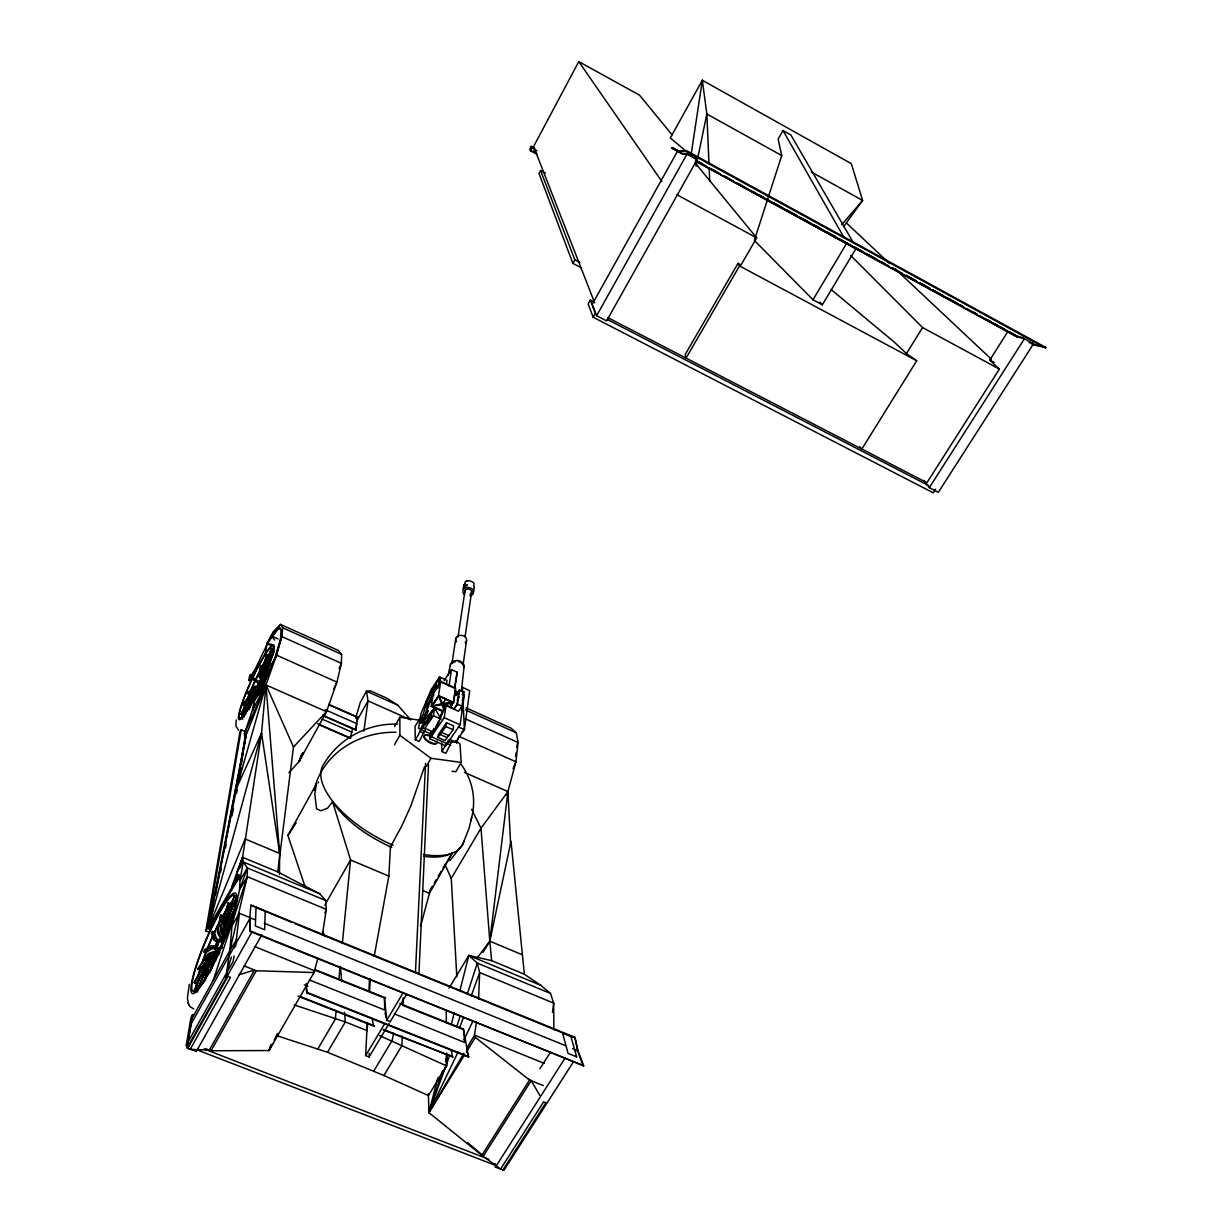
<?xml version="1.0" encoding="UTF-8"?>
<svg xmlns="http://www.w3.org/2000/svg" width="1232" height="1232" viewBox="0 0 1232 1232"><rect width="100%" height="100%" fill="white"/><g stroke="black" fill="none" stroke-linecap="round" stroke-linejoin="round"><path stroke-width="1.5" d="M254.254 707.322L254.254 700.654L275.491 657.318L281.296 637.883L281.728 629.983L279.264 626.872L271.163 635.82L266.99 643.674L265.126 654.746M438.392 1077.184L437.483 1080.787L446.508 1065.896L446.492 1053.206M279.464 874.504L279.664 853.437L265.958 684.946L276.553 655.162L281.835 636.59L282.759 627.812L280.449 624.378L273.073 631.954L249.526 680.911L250.65 674.412L249.449 676.676L248.772 680.572L253.653 671.486L257.627 667.636M210.071 924.986L209.07 928.697L210.225 923.061L209.07 928.697L238.962 877.6L239.008 874.705M188.096 1041.825L226.565 973.003L229.876 950.503L247.278 876.676L247.401 867.99L243.197 861.969L242.596 857.303L261.538 733.117L265.958 684.946L263.571 683.005L261.292 689.412M280.449 624.378L338.507 650.558L341.618 654.331L341.403 663.34L336.906 682.097L326.495 711.68L299.083 761.545L288.935 772.741M402.171 1036.066L401.925 1045.629L383.907 1075.49L327.481 1052.267L276.553 1035.573M402.987 1005.481L403.187 997.843M478.555 999.044L479.679 972.525L477.308 963.085L468.838 955.431L449.049 988.095M428.505 764.471L418.942 973.619L415.446 972.187L425.564 763.316M367.244 1023.653L365.642 1055.593L369.107 1056.964L369.292 1053.221M324.247 716.346L355.848 730.16L357.573 717.517L356.833 720.951L368.014 700.869L366.52 691.229L370.462 690.859L386.863 698.19L397.797 705.212L410.826 719.95L368.014 700.869L363.871 731.146M356.002 730.237L356.525 723.507M368.969 989.296L369.446 979.748M374.22 956.294L388.835 876.106L390.482 846.831L401.678 826.164L410.81 806.051L424.424 766.982M366.859 1031.276L367.675 1023.253M369.569 991.668L370.355 978.67M464.156 666.004L461.353 691.429M249.711 917.948L250.974 905.12L574.928 1037.329L577.977 1050.711L583.675 1065.757L250.019 931.423L249.711 917.948L255.332 919.626M261.846 934.765L196.319 1051.466L187.125 1047.908L192.1 1018.325L229.876 950.503L232.016 925.555L239.562 889.566L247.401 867.99L325.556 900.423L326.295 909.37L322.307 935.334M510.679 845.106L507.923 791.575L515.915 761.792L518.102 742.526L516.316 732.84L510.895 728.081L466.004 707.846M336.043 1011.549L335.366 1019.064L317.594 1049.371M338.908 979.563L340.094 966.396M474.197 587.495L473.565 591.391M342.311 943.604L350.566 859.951L332.578 801.832L327.496 808.207L320.905 810.779L316.547 808.854L314.807 794.116L316.362 784.183L287.888 835.435L305.413 887.625M249.988 917.64L239.393 913.328L235.512 946.7M325.556 900.423L319.873 893.831L277.724 871.917L293.478 747.008L265.958 684.946L254.254 700.654L252.514 709.894L244.413 733.579L244.922 738.091L236.852 787.402L208.146 928.327L235.574 881.203L237.191 875.69M463.971 584.753L464.202 585.985L465.357 581.658L468.329 580.765A3.881 2.433 15.2 0 1 470.994 581.258L472.195 581.827A3.881 2.433 15.2 0 1 473.966 583.398L473.966 586.909M466.697 585.878L467.498 584.676M263.063 684.114L274.674 658.889L280.434 639.223L281.543 630.337L278.447 628.135L266.882 643.612L270.486 645.198M280.557 639.285L281.543 630.337M553.892 1029.937L553.692 1003.141L550.55 993.485L540.786 985.338L524.37 974.266L491.614 960.637L489.812 941.171L507.923 791.575L464.387 772.356M243.32 713.374L243.274 713.713A34.327 4.451 -65.4 0 0 243.12 716.685M238.608 730.33L235.943 726.095L236.221 719.919M256.749 691.922L252.16 694.863A7.608 6.761 5 0 0 249.819 697.374L241.133 713.636L242.55 715.068A36.051 4.682 -65.4 0 0 242.334 716.747M249.449 702.132L242.55 715.068L241.133 713.636M552.46 1012.411L553.692 1003.141L479.679 972.525L471.225 995.872M448.956 741.987L455.732 742.064L464.387 729.621L469.715 690.659L462.385 687.333L461.846 691.106M195.888 989.327A47.956 7.669 -66.8 0 1 196.396 983.598L194.379 982.797L194.594 981.534L205.652 961.561A9.856 8.254 2.3 0 1 208.67 958.45L216.555 953.583M515.53 756.417L516.039 752.767M516.793 747.3L517.301 743.651M461.43 710.263L461.877 707.045M442.873 703.718L439.223 697.143L441.456 703.795L433.402 705.782L441.965 704.92L443.736 709.047L446.061 705.52L458.473 711.28L461.969 706.198L463.971 691.984L459.459 689.935L455.917 695.51L459.028 690.967A8.193 6.314 8 0 1 459.582 691.937M443.766 708.877C439.809 716.408 439.963 725.571 432.447 731.7L430.907 731.716L429.783 738.784L445.584 745.807L460.137 724.786L464.31 694.971L462.339 700.223M459.028 690.967L457.118 704.165L453.915 709.232L457.411 704.134L459.459 689.935M463.016 665.249L466.512 640.886M476.43 1021.836L474.52 1035.142L466.759 1048.34M465.08 636.759L471.517 592.5M453.053 729.714L453.607 725.91L446.492 722.722L438.346 734.595L437.914 737.367L445.014 740.524L453.053 729.714L445.922 726.526L446.492 722.722M454.777 688.688L457.211 672.195L451.513 669.607L444.151 680.526M452.929 702.579L449.711 707.153L452.929 702.579L438.761 696.003L453.345 702.456L450.157 707.538L453.638 702.44L455.717 688.241L440.733 681.45L433.541 692.168L422.607 722.445L434.68 707.907L441.01 719.149L433.433 715.746L421.621 728.389L434.68 707.907L433.433 715.746L424.886 728.328L418.51 728.451L420.99 713.651L431.246 689.443L439.593 676.999L446.97 680.341L446.4 684.068M453.345 702.456L455.008 691.152M450.558 702.425L451.497 702.856M451.02 703.564L451.528 702.687M454.562 687.579L457.211 672.195M458.011 637.083L464.941 591.006M452.067 662.816L455.763 638.484M429.783 738.784L444.228 717.655L446.061 705.52L440.794 715.33M449.002 686.132L451.513 669.607M691.214 153.861L702.332 80.265L851.312 163.64L862.616 200.462L843.535 226.78M443.381 704.843L451.051 703.395M239.131 778.532L239.716 774.851M240.302 771.17L240.887 767.49M241.472 763.794L242.057 760.113M242.642 756.433L243.212 752.752M243.797 749.056L245.846 736.166L208.146 928.327L245.153 838.992L279.664 853.437L261.538 733.117L236.852 787.402L245.799 736.212M260.491 674.458L261.492 668.16A34.28 4.435 -65.3 0 0 259.767 671.471M215.508 960.991L216.062 957.48A7.731 4.297 28 0 1 217.248 955.724M227.52 907.707A47.832 7.638 -66.8 0 0 222.669 915.884L220.405 930.175A7.561 4.096 27.9 0 0 220.913 932.516L223.254 936.874M264.095 662.831A35.99 4.666 -65.3 0 0 262.324 666.096L260.953 674.674A5.867 2.449 27.2 0 0 261.4 676.152L263.494 679.356M437.822 688.134L439.593 676.999L440.902 682.466M448.325 740.078L447.062 743.666L431.246 736.644L433.772 728.42M442.211 711.295L431.246 706.367L438.5 695.618L440.733 681.45M212.104 968.614L214.029 956.648A9.918 5.513 28 0 1 215.538 954.415L218.079 952.798M222.669 915.884L220.697 915.083L218.403 929.39A9.687 5.251 27.9 0 0 219.065 932.362L222.037 939.646M255.948 695.664L256.826 690.213A7.654 3.249 27.2 0 1 257.904 689.011M262.324 666.096L260.799 665.419L259.428 674.012A7.515 3.126 27.2 0 0 259.998 675.891L262.401 680.834M234.049 955.94L233.156 961.484L226.565 973.003L231.354 957.033M211.149 970.339L213.09 958.342A9.918 5.513 28 0 1 214.599 956.109M255.209 697.05L256.087 691.599A7.654 3.249 27.2 0 1 257.165 690.382M431.246 706.367L433.541 692.168L433.787 695.664M442.457 710.941L431.955 706.229L438.761 696.003M434.234 692.03L440.009 683.452M209.317 932.347L205.836 930.93L207.361 928.158L241.21 729.76L246.477 732.039M205.836 930.93L239.932 732.131L241.21 729.76M319.873 893.831L243.197 861.969L239.994 880.387L239.562 889.566L247.278 876.676L326.295 909.37L324.863 912.897M211.95 913.651L213.737 904.242M215.523 894.848L245.784 736.182M197.536 980.657L197.32 981.935A45.676 7.3 -66.8 0 0 196.935 984.691M220.513 872.318L221.283 868.56M225.471 847.893L226.241 844.136M231.955 815.938L233.479 808.423M236.529 793.393L237.299 789.635M189.312 984.43L187.403 997.935L188.45 1003.772M696.049 166.335L697.204 160.73M697.974 156.988L706.845 113.991L702.332 80.265L670.316 137.969L684.114 149.472M483.021 952.351L489.812 941.171L511.003 841.302L524.37 974.266M448.125 675.151L450.512 664.402M393.747 1033.124L392.069 1040.593L374.051 1070.593M317.764 958.712L314.006 972.541L256.256 970.754L244.121 965.888M350.427 737.691L352.552 728.62M471.671 817.463L469.146 828.073L462.77 844.243L449.896 860.675M437.391 1079.355L428.936 1112.65L481.82 1155.323L499.191 1167.936M451.466 1023.869L454.285 1012.766M459.921 990.574L468.838 955.431L491.614 960.637M420.605 926.171L429.46 893.262L452.36 853.006C443.659 857.534 433.341 857.795 423.854 856.225M456.672 743.25L458.104 737.968M208.146 928.327L261.538 733.117M701.316 83.961L702.332 80.265M236.852 787.402L265.958 684.946L326.495 711.68L293.478 747.008M215.939 954.138L211.042 955.801A7.623 4.374 14.3 0 0 208.916 957.233L199.723 969.892L197.736 969.091L207.469 954.631A9.764 5.59 14.3 0 1 210.164 952.813L216 950.811M199.969 969.03L199.723 969.892A47.909 7.654 -66.8 0 0 197.305 978.886M239.347 868.329L242.596 857.303L277.724 871.917M355.648 718.164L360.268 702.486L366.52 691.229L397.797 705.212M238.531 874.92L236.544 881.604L235.574 881.203L236.914 872.379L242.596 857.303L231.739 886.763L232.709 887.163L238.962 877.6M227.473 911.634L229.814 905.351A45.569 7.284 -66.8 0 1 231.601 903.01M209.425 973.064L212.197 963.886A7.715 6.53 35.9 0 1 213.737 961.391M234.034 948.163L236.698 939.308L229.876 950.503M204.358 980.703L209.363 964.132A9.871 8.362 35.9 0 1 211.611 960.714L214.183 958.558M204.589 981.457L210.148 963.039A9.887 8.362 35.9 0 1 212.397 959.636L216.247 956.402M232.217 901.162A47.848 7.654 -66.8 0 0 230.338 903.61L228.367 902.81L222.068 923.63A9.702 8.039 35.1 0 0 222.006 927.773L223.731 934.703M245.599 704.766L245.43 705.351A34.311 4.451 -65.4 0 0 243.828 710.941M257.088 692.107L253.884 693.447A5.898 3.927 16.2 0 0 252.221 694.771L244.814 706.306C239.239 703.888 251.821 696.434 251.082 692.877A7.561 5.02 16.2 0 1 253.207 691.183L257.488 689.396M506.814 795.21L507.923 791.575L480.988 828.243L451.251 878.401L456.826 976.791M213.259 980.364L247.278 876.676M421.19 721.367C419.881 727.681 425.964 714.529 422.129 719.319M201.032 967.058L200.493 968.829A45.63 7.284 -66.8 0 0 198.521 975.96M248.895 709.709L253.13 696.573A7.623 5.652 31.3 0 1 254.793 694.355L257.195 692.692M250.065 707.076L253.761 695.587A7.638 5.652 31.3 0 1 255.424 693.385M269.916 653.36A36.005 4.666 -65.3 0 0 268.407 655.64L266.897 654.947L262.339 669.068A7.531 5.482 31.2 0 0 262.339 671.933L263.648 676.522M442.504 1070.7L428.936 1112.65L428.366 1093.739M445.46 1061.584L447.817 1054.284M456.656 1026.918L460.198 1015.969M467.282 994.085L477.308 963.085L550.55 993.485M852.544 241.272L790.836 134.919L783.028 130.561L778.1 139.154L781.735 155.555L754.323 240.394L812.997 299.776L822.345 304.797L856.394 247.925M245.722 735.581L244.922 738.091L265.958 684.946L252.514 709.894L254.254 710.648M270.824 1045.075L269.053 1050.542L211.088 1050.757L205.898 1048.755M218.033 944.759L219.666 939.831M214.707 948.686L216.355 943.774M261.23 689.92L263.571 683.005L258.735 694.771M259.598 682.99L260.799 679.587L258.196 683.221M261.492 690.166L274.567 658.827M258.104 683.421L257.565 686.778M301.624 754.384L299.083 761.545L303.195 752.906M441.564 743.05L441.949 751.52L445.861 753.26L451.867 741.479M449.757 1055.162L428.936 1112.65L464.279 1055.408M459.505 1028.212L463.417 1017.432M415.276 739.708C421.329 732.162 434.234 695.695 415.045 726.264L415.276 739.708L419.219 741.448L425.225 729.621M216.894 949.071L213.398 948.794A7.592 1.632 19.7 0 0 211.719 948.963L205.698 952.613L203.727 951.812L204.512 949.795L210.518 946.114A9.717 2.094 19.7 0 1 212.659 945.883L215.785 946.13M206.083 951.612L205.698 952.613A47.863 7.638 -66.8 0 0 201.755 963.486M271.071 1045.167L269.053 1050.542L314.93 970.939L254.47 946.499M196.889 991.96L206.653 966.735A10.01 9.702 -81 0 1 209.44 962.762L213.151 959.543M197.397 991.698L207.161 966.442A10.01 9.717 -81.2 0 1 209.948 962.469L213.675 959.235M236.221 897.343L234.234 896.526L224.794 920.889A9.81 9.579 86.2 0 0 224.193 925.648L224.763 930.53M232.247 906.583L233.572 903.164M203.018 983.275L208.501 969.06M420.82 720.381C418.403 728.127 425.564 714.452 421.483 719.026M249.495 693.508L249.218 694.217A36.005 4.666 -65.4 0 0 246.292 701.932M255.625 688.58A5.883 1.971 20.9 0 0 254.269 689.027L249.218 694.217L247.694 693.554L253.345 686.855A7.531 2.541 20.9 0 1 255.055 686.286L258.35 686.085M301.917 754.4L299.083 761.545L302.856 752.783M206.991 950.288L206.206 952.305A45.584 7.284 -66.8 0 0 202.91 961.299M316.362 784.183L316.193 785.338M248.895 709.601L252.221 701.331M267.406 663.617L273.196 649.249A36.021 4.682 -65.3 0 1 274.212 648.309M244.952 714.206L250.912 699.406A7.592 7.176 40.3 0 1 253.022 696.604L257.242 693.277M271.225 649.033L273.196 649.249L271.225 649.033L264.125 666.635A7.531 7.053 39.7 0 0 263.694 670.116L264.372 675.552M244.044 717.07L251.343 698.975A7.592 7.176 40.3 0 1 253.453 696.157L256.271 693.939M271.671 648.571L264.572 666.173A7.531 7.053 39.8 0 0 264.125 669.654L264.587 673.288M271.194 1045.244L269.053 1050.542L272.426 1043.704M252.514 709.894L254.593 704.843M513.036 768.676L515.915 761.792L458.581 736.197M419.465 720.628L420.913 718.087L422.222 718.672L420.79 722.044L419.465 720.628L420.79 722.044M419.496 721.459L420.913 718.087M473.504 591.576L472.426 592.977M339.123 668.606L341.403 663.34L281.835 636.59M265.958 684.946L244.413 733.579L246.138 734.318M213.583 934.78L214.491 932.793A45.553 7.269 -66.8 0 1 221.575 918.718L222.484 917.07A45.553 7.284 -66.8 0 1 226.303 910.556M259.336 683.837L253.576 679.941L254.285 678.432L258.72 681.465M235.605 900.33L225.995 921.12A10.056 9.533 -37.8 0 0 225.102 925.833L225.564 931.146M235.789 900.777L226.18 921.582A10.072 9.533 -37.8 0 0 225.271 926.31M197.705 990.543A45.707 7.315 -66.8 0 1 197.197 989.558L198.645 985.554M196.258 991.606L206.73 968.906M228.998 920.674L236.097 905.289M256.826 693.462L252.267 696.942A7.669 7.484 -34.2 0 0 249.911 699.853L241.149 718.41L249.742 699.684A7.669 7.469 -34.2 0 1 252.098 696.773L256.656 693.293M274.212 647.154L265.604 665.634A7.623 7.469 -35.1 0 0 264.911 669.253L265.126 673.011M274.397 647.277L265.773 665.788A7.638 7.484 -35.1 0 0 265.08 669.407L265.357 673.935M245.122 714.16L250.666 702.255M269.7 661.368L274.428 651.22M255.609 680.002L255.979 679.248A34.28 4.435 -65.3 0 1 259.074 672.857M217.463 939.2A7.561 1.324 23.7 0 1 216.355 938.06L214.322 932.316L212.366 931.515L211.442 933.502L213.429 939.277A9.687 1.709 23.7 0 0 214.845 940.74L217.294 942.557M213.86 933.286L214.322 932.316A47.832 7.638 -66.8 0 1 219.45 921.859M333.626 689.011L336.906 682.097L276.553 655.162L263.894 683.344L254.254 700.654M431.246 736.644L438.654 721.074M440.301 717.625L446.061 705.52M458.088 1052.005L428.936 1112.65L463.848 1053.283M463.91 1039.87L473.073 1020.82M221.96 948.347L222.468 947.331L218.88 947.593A9.933 1.786 23.7 0 0 218.172 948.224L219.804 952.875M274.12 1040.301L277.493 1033.479M422.607 722.445L428.505 710.602M534.657 148.148L531.285 146.331L529.822 149.072L530.468 150.781L537.044 154.308M530.468 150.781L531.931 148.025L531.285 146.331M672.056 134.796L639.485 95.141L578.763 61.6L533.61 146.5L594.656 302.779M239.039 974.743L254.485 970.046L209.332 1050.08L190.144 1049.341L187.649 1048.37L190.375 1043.258M197.597 1029.675L199.415 1026.271M272.95 654.007L265.896 667.251A7.638 6.853 4.9 0 0 265.157 670.516M241.01 714.391L249.68 698.128A7.608 6.761 5 0 1 252.036 695.603L256.626 692.677M272.842 654.716L265.773 667.975A7.638 6.853 4.9 0 0 265.049 671.24M257.642 686.686L259.505 683.175M270.039 663.601L267.329 668.653A5.975 5.344 4.9 0 0 266.928 669.684M545.514 173.158L540.555 170.509L539 173.435L572.88 263.386L581.365 267.821M260.799 665.419L258.705 675.367A7.515 3.142 27.2 0 0 259.274 677.261L261.122 680.126M439.593 676.999L426.041 701.732L425.086 707.522L432.201 699.222M572.88 263.386L574.851 259.798L540.555 170.509M235.743 907.152L226.18 924.447A9.918 8.393 2.1 0 0 225.271 928.466M194.379 982.797L205.436 962.808A9.871 8.27 2.3 0 1 208.47 959.713L216.37 954.831M234.696 909.94L225.995 925.679A9.933 8.393 2.1 0 0 225.086 929.698M216.462 943.527L218.849 939.215L219.696 939.693M228.213 925.247L229.937 922.137M207.438 963.64L196.396 983.598L194.456 982.212M215.523 949.333L217.925 945.006M232.34 918.687L228.028 926.479A7.746 6.56 2.1 0 0 227.381 928.281M250.974 905.12L291.63 922.321M682.697 154.108L677.538 151.151L592.222 304.35L596.611 315.731L606.591 320.89L697.066 159.76L686.932 154.231L682.697 154.108L671.917 148.071L679.017 151.105M593.67 301.794L590.297 300.054L588.157 303.919L593.177 317.255L933.286 492.831L935.612 489.181M191.237 1023.807L250.496 917.393M250.019 931.423L249.988 917.455M593.177 317.255L595.395 313.298L590.297 300.054M686.347 150.597L677.061 151.012L686.347 150.597L1045.845 347.486L1032.016 344.637M225.317 976.606L227.196 973.249M225.317 976.791L227.196 973.449M187.125 1047.908L251.59 932.639M596.611 315.731L686.932 154.231M187.664 1048.355L227.951 976.36L230.446 977.361L190.144 1049.341M211.088 1050.757L256.256 970.754M394.625 726.51L399.876 717.224L418.649 720.104M394.533 744.713L399.892 735.258L399.876 717.224M220.697 915.083L217.479 931.053A9.687 5.267 27.9 0 0 218.126 934.041L220.728 938.923M324.848 904.996L350.566 859.951L388.835 876.106M426.457 766.165L430.984 758.281L461.199 762.408L460.013 744.005L455.47 740.663M441.949 751.52L446.677 743.327L450.589 745.067M399.815 1003.572L463.432 1029.059L468.499 1057.071L306.783 992.884L306.321 983.767M737.999 263.34L685.254 354.4L686.055 358.112L739.493 265.927L737.999 263.34L741.002 264.957L756.71 237.868L695.002 162.732M461.199 762.408L455.794 771.725L452.005 771.232M327.481 1052.267L345.33 1021.944L344.483 1012.365M429.475 891.059L432.37 886.147M434.311 882.867L436.236 879.602M438.176 876.322L441.071 871.409M443.012 868.129L445.907 863.216M452.36 853.006L446.831 862.231M373.327 1025.424L372.264 1018.494M812.997 299.776L846.985 242.766M247.401 867.99L239.994 880.387L236.914 872.379L243.197 861.969M365.642 1055.593L384.615 1023.838M386.509 1020.666L403.018 992.992M369.107 1056.964L389.035 1023.638M389.974 1022.052L406.514 994.409M232.016 925.555L239.393 913.328M394.317 1013.844L464.787 1042.518L463.432 1029.059M446.538 1053.545L446.615 1065.942L428.413 1095.541L383.907 1075.49M383.275 1029.937L452.883 1056.933L383.552 1029.475M466.297 1052.128L475.383 1037.421L474.52 1035.142L544.205 1063.339M859.797 446.708L861.83 449.049L916.716 360.76L906.475 353.538L922.568 327.543L850.742 255.517M481.82 1155.323L529.56 1080.048L543.312 1085.561M528.035 1078.616L531.192 1080.695L483.437 1155.955L467.606 1142.649M539.924 1068.791L550.211 1052.559M607.638 317.533L926.926 482.698L999.368 369.076L989.804 360.052L1007.745 331.731L1016.893 336.844L1024.423 338.738L1033.571 343.743L938.353 492.323L929.328 487.656L923.723 480.418M583.383 1066.219L577.685 1051.173L574.928 1037.329M270.701 662.231L264.942 671.24A7.654 5.144 16.2 0 0 264.372 673.257M573.542 1061.645L503.857 1170.4L495.433 1167.135L565.011 1058.18M929.328 487.656L1024.423 338.738M500.623 1169.029L543.589 1101.885L545.884 1102.809L502.933 1169.892M577.685 1051.173L572.634 1048.54M243.274 705.628L250.681 694.078A7.561 5.02 16.2 0 1 252.822 692.384L258.52 689.997M270.316 663.432L264.541 672.441A7.654 5.144 16.2 0 0 264.033 674.905M268.129 669.977L266.112 673.119A5.975 4.019 16.2 0 0 265.665 674.535M287.888 835.435L296.173 822.776M266.897 654.947L261.708 670.054A7.515 5.482 31.2 0 0 261.708 672.918L263.017 677.508M268.114 656.086L263.879 669.731A5.867 4.281 31.2 0 0 263.879 671.979M267.729 657.257L268.037 656.81A34.296 4.451 -65.3 0 1 269.469 654.654M431.955 706.229L438.731 696.172M445.799 699.052L442.688 703.626L450.234 707.029M317.918 782.982L318.518 782.089M457.241 699.822L459.182 696.989M462.231 694.509L463.971 691.984M437.914 737.367L445.922 726.526M232.263 920.412L224.763 930.776A9.918 5.775 14.2 0 0 224.162 933.533L224.732 936.536M197.736 969.091L206.93 956.417A9.764 5.59 14.3 0 1 209.625 954.6L216.924 952.09M230.661 923.692L224.224 932.562A9.918 5.775 14.2 0 0 223.623 935.319L224.193 938.322M206.298 959.805L209.471 955.447M228.474 930.329L226.272 933.379A7.746 4.512 14.2 0 0 225.795 935.535M266.99 643.674L278.571 628.181M477.107 958.08L489.812 941.171L480.988 828.243L471.656 809.285M228.367 902.81L221.283 924.724A9.687 8.039 35.1 0 0 221.221 928.866L223.362 937.506M229.968 904.103L224.07 924.431A7.561 6.283 35.1 0 0 224.024 927.681L224.825 930.899M841.687 224.748L862.616 200.462L811.241 171.941M266.867 672.872L262.878 677.015A7.654 2.618 20.9 0 0 262.77 678.339M247.694 693.554L252.745 688.349A7.531 2.526 20.9 0 1 254.47 687.779L257.75 687.579M264.926 675.767L262.277 678.509A7.669 2.618 20.9 0 0 262.17 679.833M254.87 687.548L249.819 692.754L248.294 692.091M461.969 732.101L464.387 729.621L462.924 698.867M272.411 650.912L272.611 650.712A34.311 4.451 -65.3 0 1 274.474 649.326M215.03 956.74L208.408 961.961A10.133 9.533 -37.1 0 0 205.359 965.826L194.225 990.805L205.513 966.35A10.149 9.533 -37.2 0 1 208.578 962.485L215.2 957.249M209.178 963.054L211.95 960.852M214.229 958.481L209.825 961.206A7.7 6.453 2.3 0 0 208.069 962.716M226.78 936.166L221.96 939.123A9.933 2.187 19.7 0 0 221.914 940.247M203.727 951.812L209.733 948.163A9.717 2.079 19.7 0 1 211.873 947.947L216.555 948.301M224.363 939.261L221.144 941.217A9.933 2.187 19.7 0 0 221.113 942.341M234.234 896.526L224.27 921.228A9.81 9.563 86.3 0 0 223.67 925.971L224.609 934.118M235.189 899.483L226.811 921.69A7.654 7.469 86.2 0 0 226.611 922.291M466.389 581.073L467.621 580.78M442.889 703.549L450.573 702.255M397.628 724.17C368.137 722.968 339.262 738.23 324.093 763.64A80.28 35.713 29.8 0 0 393.147 845.26M683.067 153.446L687.302 153.553L692.384 156.325M266.882 643.612L272.565 644.567M980.133 315.931L1017.278 336.244L1023.361 337.768M1028.997 342.573L1033.571 343.743M1034.079 344.452L1045.845 347.486M260.491 683.714L262.123 685.608M294.202 1004.942L345.33 1021.944L367.228 1030.676M203.942 1048.909L488.873 1159.327M196.904 1049.818L496.065 1165.595M300.007 996.395L374.667 1025.963M297.959 996.164L374.389 1026.41M304.335 984.969L307.877 986.37M307.061 992.422L468.791 1056.609M309.417 979.979L385.477 1010.317M379.548 1035.604L446.615 1065.942M314.976 969.584L385.678 997.905M316.485 970.754L381.874 996.95M403.08 1005.451L463.155 1029.521M390.251 1021.59L386.786 1020.204L384.384 997.396L384.692 1008.792M204.512 949.795L206.483 950.58M250.296 930.915L583.675 1065.757M207.361 928.158L210.841 929.559M264.249 923.245L565.503 1045.645M295.187 923.769L574.636 1037.791M468.838 955.431L540.786 985.338M489.812 941.171L522.014 954.661M422.622 890.366L429.46 893.262M322.091 719.118L351.89 732.147M317.687 723.708L350.889 738.199M319.242 724.847L348.949 737.799M241.041 714.052L242.596 714.729M241.102 718.256L242.812 719.118M325.202 709.771L356.88 723.677M322.707 715.207L356.048 729.791M243.674 704.427L245.199 705.104L244.814 706.306A36.021 4.666 -65.4 0 0 243.921 709.17M328.713 704.365L358.358 717.409M328.513 704.735L358.158 717.763M253.576 679.941L258.012 682.99M420.204 729.19L432.047 734.472M419.973 731.454L423.916 733.209M420.944 718.903L422.253 719.488M420.22 720.597L421.529 721.182M441.826 732.486L448.941 735.658M439.947 734.411L447.047 737.583M424.886 728.328L432.447 731.7M449.726 739.385L455.732 742.064M464.926 718.641L518.102 742.526M431.97 706.059L442.488 710.772M278.155 638.946L271.163 635.82L274.782 640.055M444.228 717.655L460.137 724.786M458.366 726.911L464.387 729.621M438.5 695.618L453.638 702.44M457.411 704.134L461.969 706.198M282.759 627.812L341.618 654.331M465.588 709.986L516.316 732.84M450.696 707.23L453.992 708.723M440.964 682.02L455.008 688.38M454.5 690.521L459.413 692.754M193.686 1008.885L190.252 1006.821L188.096 1003.017M391.745 847.477C369.061 836.975 347.039 822.668 332.578 801.832M607.361 319.488L928.774 485.654M574.851 259.798L579.949 262.478M257.288 680.849L254.285 678.432M257.719 681.958L256.672 681.358M531.931 148.025L536.875 150.674M533.194 150.889L536.582 152.691M739.493 265.927L916.716 360.76M989.804 360.052L994.132 362.393M676.63 194.564L756.71 237.868M922.568 327.543L999.368 369.076M695.864 160.314L702.594 164.01M712.712 169.539L716.069 171.371M726.172 176.9L729.544 178.748M739.647 184.276L743.019 186.109M753.122 191.638L756.494 193.486M759.867 195.334L763.239 197.166M766.597 199.014L769.969 200.862M773.342 202.695L783.444 208.223M786.817 210.071L796.919 215.6M800.292 217.433L810.394 222.961M813.767 224.809L823.869 230.338M827.242 232.186L837.344 237.714M840.701 239.547L850.819 245.076M854.176 246.924L864.294 252.452M867.651 254.285L877.769 259.813M881.126 261.661L884.499 263.509M892.923 268.114L896.295 269.947M906.398 275.475L916.5 281.004M919.873 282.852L929.975 288.38M933.348 290.213L943.45 295.742M946.823 297.59L956.925 303.118M960.298 304.966L963.655 306.799M973.757 312.327L977.13 314.175M987.232 319.704L990.605 321.537M993.978 323.385L997.35 325.233M1000.707 327.065L1004.08 328.913M681.65 152.676L672.287 147.424M696.48 160.776L706.614 166.32M709.986 168.168L720.119 173.712M723.492 175.56L726.865 177.408M730.253 179.241L733.625 181.089M736.998 182.937L740.386 184.785M743.758 186.633L753.892 192.177M757.264 194.025L767.397 199.569M770.77 201.417L780.903 206.945M784.276 208.793L807.915 221.729M811.287 223.577L821.421 229.121M824.793 230.969L834.926 236.498M838.299 238.346L848.432 243.89M851.82 245.738L861.938 251.282M865.326 253.13L875.444 258.674M878.832 260.522L888.965 266.05M892.338 267.898L902.471 273.442M905.843 275.29L915.977 280.834M919.349 282.682L929.482 288.226M932.855 290.059L963.255 306.691M966.627 308.539L976.76 314.083M671.917 148.071L676.969 150.843M695.495 160.976L1008.746 332.27M696.111 161.438L1016.893 336.844M685.962 151.274L1045.444 348.102M694.063 157.249L697.435 159.097M781.735 155.555L706.845 113.991L708.985 163.656M1009.978 332.163L1017.278 336.244M399.892 735.258L430.984 758.281M218.233 940.54L215.785 938.722A9.687 1.709 23.7 0 1 214.353 937.259L212.366 931.515M475.383 1037.421L529.56 1080.048M831.061 289.52L893.939 341.818L906.475 353.538M846.369 222.93L889.596 263.556M895.171 268.807L991.39 359.236M819.696 302.133L822.345 304.797M578.763 61.6L661.923 181.581M531.192 1080.695L539.785 1095.371M783.028 130.561L844.166 237.822M322.491 931.561L325.156 936.505M188.866 1004.681L189.235 1005.451M443.397 704.673L444.69 707.522M444.998 864.618L451.251 878.401M218.834 954.969L217.232 950.288A9.933 1.802 23.7 0 1 217.941 949.641M466.651 1049.787L468.499 1057.071M451.189 1049.818L452.606 1057.379M385.077 1012.288L385.939 1017.309M340.417 966.427L341.772 981.735M306.06 984.229L306.783 992.884M495.172 1163.532L495.433 1167.135M462.385 687.333L462.755 695.017M709.139 167.475L709.724 180.858M446.246 1009.917L446.323 1022.714M461.138 764.394A80.527 70.547 -2.5 0 1 470.655 821.005M314.083 790.189A80.527 70.547 -2.5 0 1 395.949 732.27M463.894 841.317A80.28 35.713 29.8 0 1 423.377 854.454M218.634 952.167A6.807 1.109 -66.8 0 1 218.526 950.411M207.161 948.886A47.832 7.638 -66.8 0 1 212.643 935.966M197.058 989.003A45.676 7.3 -66.8 0 1 196.843 987.371M207.623 948.671A45.569 7.269 -66.8 0 1 212.859 936.351M207.161 965.226A9.024 8.485 -37.1 0 1 207.592 964.625M209.594 966.396A7.823 7.592 -81.2 0 1 210.102 965.58M208.208 966.335A8.917 8.655 -81.1 0 1 208.747 965.38M210.78 964.009A8.793 7.438 35.9 0 1 211.242 962.854M212.12 961.607A8.793 7.438 35.9 0 1 212.551 961.16M214.568 957.911A8.824 4.913 28 0 1 215.138 956.617M215.123 959.174A7.731 4.312 28 0 1 216.308 957.418M220.22 949.056A7.746 1.401 23.7 0 1 220.774 948.548M223.161 942.911A7.746 1.709 19.7 0 1 223.192 942.033M222.361 941.263A8.84 1.94 19.7 0 1 222.376 940.771M226.318 933.748A7.746 4.512 14.2 0 1 226.272 933.163M207.253 961.545A8.778 7.361 2.3 0 1 207.684 961.068M208.424 960.406A8.778 7.361 2.3 0 1 208.963 960.005M216.539 941.217A7.561 1.34 23.7 0 1 215.877 940.678M212.905 946.777A7.577 1.632 19.7 0 1 214.199 946.746M220.158 940.293A11.365 1.833 -66.8 0 1 224.332 937.752M222.438 943.743A11.365 1.833 -66.8 0 1 220.697 947.839M218.834 951.566A11.365 1.833 -66.8 0 1 217.109 954.323M215.107 955.493A11.365 1.833 -66.8 0 1 216.262 949.502M220.497 940.986A7.946 1.278 -66.8 0 1 223.084 939.415M222.314 942.372A7.946 1.278 -66.8 0 1 220.004 947.993M218.695 950.411A7.946 1.278 -66.8 0 1 217.063 949.102M227.304 929.636A7.746 6.56 2.1 0 1 227.304 929.082M227.858 923.292A7.869 7.438 -37.8 0 1 228.213 922.383M218.495 952.952A7.946 1.294 -66.9 0 1 218.68 951.397M214.969 938.83A8.624 1.525 23.7 0 1 214.892 938.661M211.119 947.547A8.655 1.863 19.7 0 1 211.319 947.454M224.979 934.534A8.824 5.144 14.2 0 1 224.979 933.24M255.809 679.094A35.99 4.666 -65.3 0 1 259.783 670.932M250.312 691.522A35.99 4.666 -65.3 0 1 255.101 680.618M251.22 698.821A5.944 5.282 5 0 1 253.068 696.85M262.2 666.805A34.28 4.451 -65.3 0 1 265.219 661.399M247.309 699.868A34.296 4.451 -65.4 0 1 249.634 693.785L250.235 692.322A34.28 4.435 -65.3 0 1 255.27 680.772M251.574 700.315A5.991 5.837 -34.2 0 1 251.944 699.684M250.604 700.115A6.822 6.653 -34.2 0 1 251.867 698.267M252.267 697.882A6.822 6.653 -34.2 0 1 252.699 697.512M252.899 699.668A5.929 5.606 40.3 0 1 253.191 699.037M251.898 699.53A6.761 6.391 40.3 0 1 253.191 697.558M255.317 696.296A5.96 4.42 31.3 0 1 256.626 694.555M254.223 696.434A6.791 5.036 31.3 0 1 254.377 696.049M254.685 695.495A6.791 5.036 31.3 0 1 255.717 694.463M257.627 690.521A6.822 2.895 27.2 0 1 258.058 690.228M258.52 690.521A5.975 2.541 27.2 0 1 259.228 689.966M263.679 679.417A5.975 2.048 20.9 0 1 263.833 679.202M250.512 698.097A6.776 6.021 5 0 1 250.774 697.666M251.59 696.665A6.776 6.021 5 0 1 251.975 696.326M260.599 677.384A5.867 2.449 27.2 0 1 260.383 676.984M263.047 681.85A8.547 1.124 -65.4 0 1 262.632 682.836M260.768 686.871A8.547 1.124 -65.4 0 1 260.275 687.795M257.319 690.382A8.547 1.124 -65.4 0 1 258.32 687.271M261.446 680.403A8.547 1.124 -65.4 0 1 263.186 677.477M263.54 676.999A8.547 1.124 -65.4 0 1 264.326 676.322M263.078 680.649A5.975 0.785 -65.4 0 1 262.108 683.221M261.8 683.929A5.975 0.785 -65.4 0 1 261.461 684.638M260.46 686.686A5.975 0.785 -65.4 0 1 259.798 687.841M259.228 688.734A5.975 0.785 -65.4 0 1 258.766 689.319M258.289 689.381A5.975 0.785 -65.4 0 1 258.859 686.948M261.6 680.911A5.975 0.785 -65.4 0 1 262.955 678.878M260.337 676.707A6.699 2.787 27.2 0 1 260.014 676.091M259.906 675.798A6.699 2.787 27.2 0 1 259.813 675.136M253.807 687.949A6.714 2.248 20.9 0 1 254.408 687.595M254.993 687.471A6.714 2.248 20.9 0 1 255.347 687.441M251.651 693.816A6.73 4.466 16.2 0 1 251.99 693.37M252.437 692.954A6.73 4.466 16.2 0 1 253.145 692.507M265.096 673.226A6.807 4.589 16.2 0 1 265.527 672.179M266.035 669.607A6.807 6.098 4.9 0 1 266.605 667.944M265.85 668.452A6.791 6.653 -35.1 0 1 266.466 666.05M264.726 669.838A6.699 6.283 39.8 0 1 265.126 666.743M262.801 672.456A6.699 4.882 31.2 0 1 262.786 669.9M436.867 742.573A7.284 2.957 29.8 0 1 427.997 741.726A7.284 2.957 29.8 0 1 425.718 735.273M427.042 735.335A7.284 2.957 29.8 0 1 430.261 736.336M436.944 741.017A7.284 2.957 29.8 0 1 431.955 742.942A7.284 2.957 29.8 0 1 424.255 736.551A7.284 2.957 29.8 0 1 430.599 735.75M457.118 704.165A8.27 6.345 7.9 0 1 457.688 705.135M469.839 595.918A5.328 4.281 8.2 0 0 472.949 593.963L473.427 592.931A5.328 4.281 8.2 0 0 470.254 587.864A5.328 4.281 8.2 0 0 463.74 589.219A5.328 4.281 8.2 0 0 464.664 594.748M427.181 715.777A16.878 3.634 -65.6 0 0 432.001 711.08L431.123 716.531A25.318 5.452 -65.6 0 1 422.684 722.784L422.53 716.901L425.348 706.675A25.318 5.452 -65.6 0 1 436.282 684.422L435.435 689.674A16.878 3.634 -65.6 0 0 426.364 715.299M456.21 691.907A7.839 6.037 7.9 0 1 457.888 692.908M450.373 665.804A6.93 5.405 8 0 1 456.918 660.46L458.704 660.675A6.93 5.405 8 0 1 464.002 667.405M452.267 663.632A5.621 4.389 8 0 1 453.099 662.724M454.208 662.031A5.621 4.389 8 0 1 455.532 661.615M458.443 661.661A5.621 4.389 8 0 1 459.813 662.123M461.03 662.831A5.621 4.389 8 0 1 461.969 663.771M456.518 641.81A5.529 4.358 8.1 0 1 457.765 636.051A5.529 4.358 8.1 0 1 465.172 636.929A5.529 4.358 8.1 0 1 465.219 642.827M465.018 592.423A3.373 2.71 8.2 0 1 466.928 589.173A3.373 2.71 8.2 0 1 471.209 590.636A3.373 2.71 8.2 0 1 470.054 594.132M219.096 940.37C215.785 953.322 212.951 946.207 219.096 940.37M265.188 911.156L264.664 929.76L255.332 925.956L256.04 907.414L265.188 911.156M463.294 588.911C463.109 583.075 469.253 581.766 463.294 588.911M260.337 680.295L257.411 686.286L260.337 680.295M192.608 1014.614L187.818 1042.657L186.155 1045.66L190.975 1017.54L192.608 1014.614M576.622 1056.84L568.075 1053.375L562.562 1033.078L570.924 1036.512L576.622 1056.84M209.717 970.816A52.329 8.254 -66.8 0 0 234.557 895.264A52.329 8.254 -66.8 0 0 197.151 963.794A52.329 8.254 -66.8 0 0 209.717 970.816M209.563 972.002A54.608 8.624 -66.8 0 0 235.451 893.2A54.608 8.624 -66.8 0 0 196.412 964.779A54.608 8.624 -66.8 0 0 209.563 972.002M251.667 702.517A39.347 5.036 -65.3 0 0 272.78 646.477A39.347 5.036 -65.3 0 0 244.352 697.528A39.347 5.036 -65.3 0 0 251.667 702.517M251.482 703.395A41.056 5.251 -65.3 0 0 273.504 644.937A41.056 5.251 -65.3 0 0 243.828 698.236A41.056 5.251 -65.3 0 0 251.482 703.395"/></g></svg>
